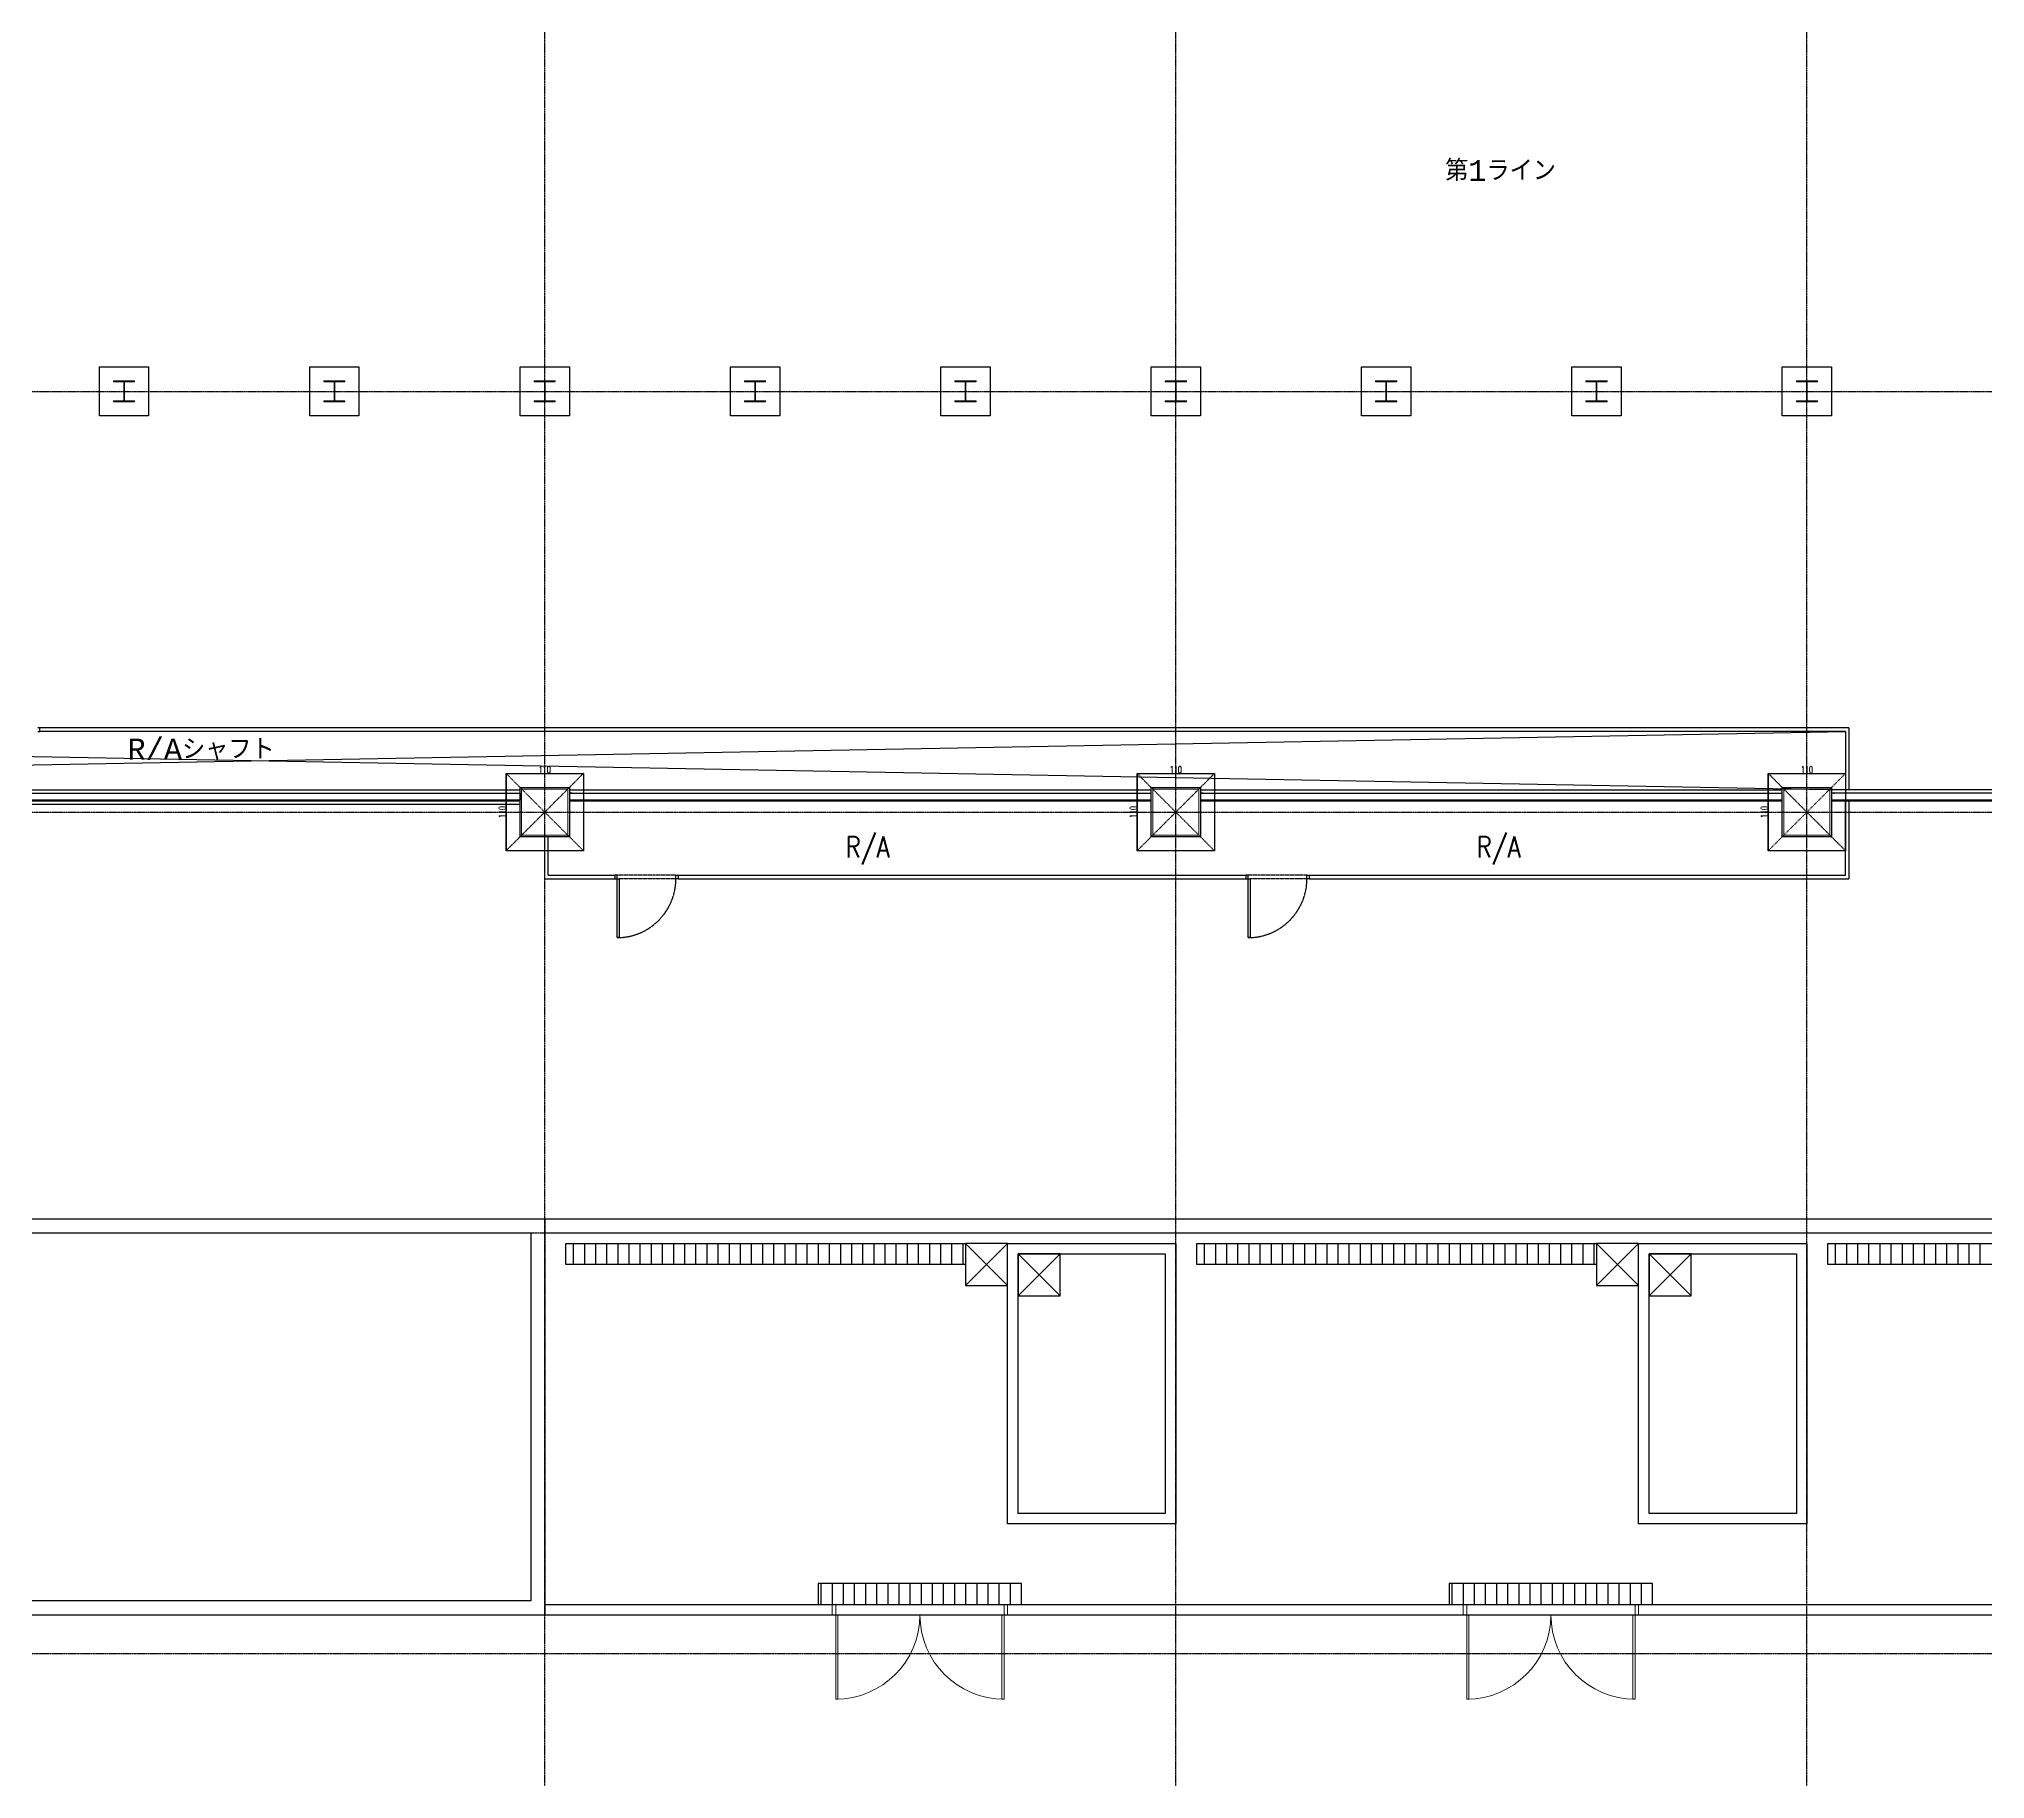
# Model space of a CAD drawing. Header units: millimetres. Extents: x -21841 to 195597, y -1659 to 112111.
# Drawn here: x 8338 to 11114, y 13771 to 16253 of the extents above; entities that cross this region are included whole.
import ezdxf
from ezdxf.enums import TextEntityAlignment as Align

# ---------------------------------------------------------------- set-up
doc = ezdxf.new("R2010")
doc.units = ezdxf.units.MM
doc.linetypes.add('X-N-FAB-L10$0$COL-CEN-LIN', pattern=[3.25, 2.5, -0.25, 0.25, -0.25])
doc.linetypes.add('X-N-FAB-L10$0$HIDDEN', pattern=[0.375, 0.25, -0.125])
for name, color, linetype in [('0-FMCS', 6, 'Continuous'), ('0-XREF', 7, 'Continuous'), ('X-N-FAB-L10$0$0-NC', 8, 'Continuous'), ('X-N-FAB-L10$0$0-ND', 8, 'Continuous'), ('X-N-FAB-L10$0$08', 8, 'Continuous'), ('X-N-FAB-L10$0$A-WALL-IN', 8, 'Continuous'), ('X-N-FAB-L10$0$CCL', 8, 'X-N-FAB-L10$0$COL-CEN-LIN'), ('X-N-FAB-L10$0$COL', 8, 'Continuous'), ('X-N-FAB-L10$0$COL-S', 8, 'Continuous'), ('X-N-FAB-L10$0$DOOR', 8, 'Continuous'), ('X-N-FAB-L10$0$WALL-P', 8, 'Continuous')]:
    doc.layers.add(name, color=color, linetype=linetype)
doc.layers.add('X-N-FAB-L10$0$ARC', color=8, linetype='Continuous', lineweight=0)
doc.layers.add('X-N-FAB-L10$0$STEEL1', color=8, linetype='Continuous', lineweight=0)
doc.styles.add('X-N-FAB-L10$0$ATS', font='monotxt.shx', dxfattribs={"bigfont": 'BIGFONT.shx'})
doc.styles.add('X-N-FAB-L10$0$CHINA', font='simplex.shx', dxfattribs={"width": 0.75, "bigfont": 'chineset.shx'})
doc.styles.add('X-N-FAB-L10$0$COL-NUM', font='romanc')
doc.styles.add('X-N-FAB-L10$0$DIM', font='simplex.shx', dxfattribs={"width": 0.67, "bigfont": 'chineset.shx'})
doc.styles.add('X-N-FAB-L10$0$ROMS', font='ROMANS', dxfattribs={"bigfont": 'EXTFONT'})
doc.dimstyles.new('X-N-FAB-L10$0$JJP_005_defpoint', dxfattribs={"dimtxt": 20, "dimasz": 0.5, "dimexe": 0.5, "dimexo": 0.5, "dimgap": 0.5, "dimtad": 1, "dimdsep": 46, "dimtxsty": 'X-N-FAB-L10$0$DIM', "dimblk": 'X-N-FAB-L10$0$_None', "dimcen": 10, "dimclrd": 256, "dimclre": 256, "dimclrt": 256, "dimadec": 0, "dimazin": 0, "dimtfac": 1, "dimtix": 1, "dimtmove": 2, "dimatfit": 3, "dimldrblk": 'X-N-FAB-L10$0$_None', "dimfxl": 0.5, "dimtolj": 1, "dimtzin": 0, "dimarcsym": 0})

# ---------------------------------------------------------------- blocks, each defined once
blk = doc.blocks.new('*D1221')
at = {"layer": 'DEFPOINTS', "lineweight": -2, "transparency": 16777216}
blk.add_line((9005, 15205), (9115, 15205), dxfattribs=at)
at = {"layer": 'DEFPOINTS', "color": 0, "transparency": 16777216}
for p in [(9005, 15205), (9115, 15205), (9115, 15205)]:
    blk.add_point(p, dxfattribs=at)
at = {"layer": 'DEFPOINTS', "transparency": 16777216, "insert": (9060, 15210.5), "char_height": 10, "attachment_point": 5, "style": 'X-N-FAB-L10$0$DIM'}
blk.add_mtext('\\A1;110', dxfattribs=at)
blk = doc.blocks.new('X-N-FAB-L10$0$_None')
blk = doc.blocks.new('*D1222')
at = {"layer": 'DEFPOINTS', "lineweight": -2, "transparency": 16777216}
blk.add_line((9005, 15205), (9005, 15095), dxfattribs=at)
at = {"layer": 'DEFPOINTS', "color": 0, "transparency": 16777216}
for p in [(9005, 15205), (9005, 15095), (9005, 15095)]:
    blk.add_point(p, dxfattribs=at)
at = {"layer": 'DEFPOINTS', "transparency": 16777216, "insert": (8999.5, 15150), "char_height": 10, "attachment_point": 5, "rotation": 90, "style": 'X-N-FAB-L10$0$DIM'}
blk.add_mtext('\\A1;110', dxfattribs=at)
blk = doc.blocks.new('*D1223')
at = {"layer": 'DEFPOINTS', "lineweight": -2, "transparency": 16777216}
blk.add_line((9905, 15205), (10015, 15205), dxfattribs=at)
at = {"layer": 'DEFPOINTS', "color": 0, "transparency": 16777216}
for p in [(9905, 15205), (10015, 15205), (10015, 15205)]:
    blk.add_point(p, dxfattribs=at)
at = {"layer": 'DEFPOINTS', "transparency": 16777216, "insert": (9960, 15210.5), "char_height": 10, "attachment_point": 5, "style": 'X-N-FAB-L10$0$DIM'}
blk.add_mtext('\\A1;110', dxfattribs=at)
blk = doc.blocks.new('*D1224')
at = {"layer": 'DEFPOINTS', "lineweight": -2, "transparency": 16777216}
blk.add_line((9905, 15205), (9905, 15095), dxfattribs=at)
at = {"layer": 'DEFPOINTS', "color": 0, "transparency": 16777216}
for p in [(9905, 15205), (9905, 15095), (9905, 15095)]:
    blk.add_point(p, dxfattribs=at)
at = {"layer": 'DEFPOINTS', "transparency": 16777216, "insert": (9899.5, 15150), "char_height": 10, "attachment_point": 5, "rotation": 90, "style": 'X-N-FAB-L10$0$DIM'}
blk.add_mtext('\\A1;110', dxfattribs=at)
blk = doc.blocks.new('*D1225')
at = {"layer": 'DEFPOINTS', "lineweight": -2, "transparency": 16777216}
blk.add_line((10805, 15205), (10915, 15205), dxfattribs=at)
at = {"layer": 'DEFPOINTS', "color": 0, "transparency": 16777216}
for p in [(10805, 15205), (10915, 15205), (10915, 15205)]:
    blk.add_point(p, dxfattribs=at)
at = {"layer": 'DEFPOINTS', "transparency": 16777216, "insert": (10860, 15210.5), "char_height": 10, "attachment_point": 5, "style": 'X-N-FAB-L10$0$DIM'}
blk.add_mtext('\\A1;110', dxfattribs=at)
blk = doc.blocks.new('*D1226')
at = {"layer": 'DEFPOINTS', "lineweight": -2, "transparency": 16777216}
blk.add_line((10805, 15205), (10805, 15095), dxfattribs=at)
at = {"layer": 'DEFPOINTS', "color": 0, "transparency": 16777216}
for p in [(10805, 15205), (10805, 15095), (10805, 15095)]:
    blk.add_point(p, dxfattribs=at)
at = {"layer": 'DEFPOINTS', "transparency": 16777216, "insert": (10799.5, 15150), "char_height": 10, "attachment_point": 5, "rotation": 90, "style": 'X-N-FAB-L10$0$DIM'}
blk.add_mtext('\\A1;110', dxfattribs=at)
blk = doc.blocks.new('X-N-FAB-L10')
at = {"layer": 'DEFPOINTS', "color": 8, "linetype": 'X-N-FAB-L10$0$HIDDEN', "ltscale": 0.1}
for p, q in [((9115, 15205), (9005, 15095)), ((9005, 15205), (9115, 15095)), ((10015, 15205), (9905, 15095)), ((9905, 15205), (10015, 15095)), ((10915, 15205), (10805, 15095)), ((10805, 15205), (10915, 15095)), ((10915, 15205), (10805, 15095)), ((10805, 15205), (10915, 15095))]:
    blk.add_line(p, q, dxfattribs=at)
at = {"layer": 'DEFPOINTS', "color": 8}
for q in [(10915, 15205), (10805, 15095)]:
    blk.add_line((10805, 15205), q, dxfattribs=at)
at = {"layer": 'X-N-FAB-L10$0$08', "color": 8}
for p, q in [((8340, 15270), (8337, 15270)), ((10920, 15270), (8340, 15270)), ((8340, 15265), (8340, 15270)), ((6405, 15265), (10915, 15182)), ((6415, 15182), (10915, 15265)), ((8337, 15265), (8340, 15265)), ((10915, 15265), (8340, 15265)), ((9090, 14505), (9090, 14535)), ((9090, 14535), (9660, 14535)), ((9660, 14535), (9720, 14475)), ((9660, 14475), (9720, 14535)), ((9660, 14535), (9660, 14505)), ((9720, 14535), (9660, 14535)), ((9660, 14535), (9660, 14475)), ((9720, 14135), (9720, 14535)), ((9720, 14535), (9960, 14535)), ((9720, 14475), (9720, 14535)), ((9735, 14150), (9735, 14520)), ((9735, 14520), (9945, 14520)), ((9735, 14520), (9795, 14460)), ((9735, 14460), (9795, 14520)), ((9795, 14520), (9735, 14520)), ((9735, 14520), (9735, 14460)), ((9795, 14460), (9795, 14520)), ((9945, 14520), (9945, 14150)), ((9960, 14535), (9960, 14135)), ((9990, 14505), (9990, 14535)), ((9990, 14535), (10560, 14535)), ((10560, 14535), (10620, 14475)), ((10560, 14475), (10620, 14535)), ((10560, 14535), (10560, 14505)), ((10620, 14535), (10560, 14535)), ((10560, 14535), (10560, 14475)), ((10620, 14135), (10620, 14535)), ((10620, 14535), (10860, 14535)), ((10620, 14475), (10620, 14535)), ((10635, 14150), (10635, 14520)), ((10635, 14520), (10845, 14520)), ((10635, 14520), (10695, 14460)), ((10635, 14460), (10695, 14520)), ((10695, 14520), (10635, 14520)), ((10635, 14520), (10635, 14460)), ((10695, 14460), (10695, 14520)), ((10845, 14520), (10845, 14150)), ((10860, 14535), (10860, 14135)), ((10890, 14505), (10890, 14535)), ((10890, 14535), (11460, 14535)), ((9660, 14505), (9090, 14505)), ((10560, 14505), (9990, 14505)), ((11460, 14505), (10890, 14505)), ((9660, 14475), (9720, 14475)), ((10560, 14475), (10620, 14475)), ((9735, 14460), (9795, 14460)), ((10635, 14460), (10695, 14460)), ((9960, 14135), (9720, 14135)), ((9945, 14150), (9735, 14150)), ((10860, 14135), (10620, 14135)), ((10845, 14150), (10635, 14150)), ((9740, 14050), (9450, 14050)), ((9450, 14050), (9450, 14020)), ((9740, 14020), (9740, 14050)), ((10640, 14050), (10350, 14050)), ((10350, 14050), (10350, 14020)), ((10640, 14020), (10640, 14050)), ((9450, 14020), (9740, 14020)), ((10350, 14020), (10640, 14020))]:
    blk.add_line(p, q, dxfattribs=at)
at = {"layer": 'X-N-FAB-L10$0$08', "color": 8, "linetype": 'Continuous'}
for p, q in [((9101, 14505), (9101, 14535)), ((9116.875, 14505), (9116.875, 14535)), ((9132.75, 14505), (9132.75, 14535)), ((9148.625, 14505), (9148.625, 14535)), ((9164.5, 14505), (9164.5, 14535)), ((9180.375, 14505), (9180.375, 14535)), ((9196.25, 14505), (9196.25, 14535)), ((9212.125, 14505), (9212.125, 14535)), ((9228, 14505), (9228, 14535)), ((9243.875, 14505), (9243.875, 14535)), ((9259.75, 14505), (9259.75, 14535)), ((9275.625, 14505), (9275.625, 14535)), ((9291.5, 14505), (9291.5, 14535)), ((9307.375, 14505), (9307.375, 14535)), ((9323.25, 14505), (9323.25, 14535)), ((9339.125, 14505), (9339.125, 14535)), ((9355, 14505), (9355, 14535)), ((9370.875, 14505), (9370.875, 14535)), ((9386.75, 14505), (9386.75, 14535)), ((9402.625, 14505), (9402.625, 14535)), ((9418.5, 14505), (9418.5, 14535)), ((9434.375, 14505), (9434.375, 14535)), ((9450.25, 14505), (9450.25, 14535)), ((9466.125, 14505), (9466.125, 14535)), ((9482, 14505), (9482, 14535)), ((9497.875, 14505), (9497.875, 14535)), ((9513.75, 14505), (9513.75, 14535)), ((9529.625, 14505), (9529.625, 14535)), ((9545.5, 14505), (9545.5, 14535)), ((9561.375, 14505), (9561.375, 14535)), ((9577.25, 14505), (9577.25, 14535)), ((9593.125, 14505), (9593.125, 14535)), ((9609, 14505), (9609, 14535)), ((9624.875, 14505), (9624.875, 14535)), ((9640.75, 14505), (9640.75, 14535)), ((9656.625, 14505), (9656.625, 14535)), ((10001, 14505), (10001, 14535)), ((10016.875, 14505), (10016.875, 14535)), ((10032.75, 14505), (10032.75, 14535)), ((10048.625, 14505), (10048.625, 14535)), ((10064.5, 14505), (10064.5, 14535)), ((10080.375, 14505), (10080.375, 14535)), ((10096.25, 14505), (10096.25, 14535)), ((10112.125, 14505), (10112.125, 14535)), ((10128, 14505), (10128, 14535)), ((10143.875, 14505), (10143.875, 14535)), ((10159.75, 14505), (10159.75, 14535)), ((10175.625, 14505), (10175.625, 14535)), ((10191.5, 14505), (10191.5, 14535)), ((10207.375, 14505), (10207.375, 14535)), ((10223.25, 14505), (10223.25, 14535)), ((10239.125, 14505), (10239.125, 14535)), ((10255, 14505), (10255, 14535)), ((10270.875, 14505), (10270.875, 14535)), ((10286.75, 14505), (10286.75, 14535)), ((10302.625, 14505), (10302.625, 14535)), ((10318.5, 14505), (10318.5, 14535)), ((10334.375, 14505), (10334.375, 14535)), ((10350.25, 14505), (10350.25, 14535)), ((10366.125, 14505), (10366.125, 14535)), ((10382, 14505), (10382, 14535)), ((10397.875, 14505), (10397.875, 14535)), ((10413.75, 14505), (10413.75, 14535)), ((10429.625, 14505), (10429.625, 14535)), ((10445.5, 14505), (10445.5, 14535)), ((10461.375, 14505), (10461.375, 14535)), ((10477.25, 14505), (10477.25, 14535)), ((10493.125, 14505), (10493.125, 14535)), ((10509, 14505), (10509, 14535)), ((10524.875, 14505), (10524.875, 14535)), ((10540.75, 14505), (10540.75, 14535)), ((10556.625, 14505), (10556.625, 14535)), ((10901, 14505), (10901, 14535)), ((10916.875, 14505), (10916.875, 14535)), ((10932.75, 14505), (10932.75, 14535)), ((10948.625, 14505), (10948.625, 14535)), ((10964.5, 14505), (10964.5, 14535)), ((10980.375, 14505), (10980.375, 14535)), ((10996.25, 14505), (10996.25, 14535)), ((11012.125, 14505), (11012.125, 14535)), ((11028, 14505), (11028, 14535)), ((11043.875, 14505), (11043.875, 14535)), ((11059.75, 14505), (11059.75, 14535)), ((11075.625, 14505), (11075.625, 14535)), ((11091.5, 14505), (11091.5, 14535)), ((11107.375, 14505), (11107.375, 14535)), ((9454.25, 14020), (9454.25, 14050)), ((9470.125, 14020), (9470.125, 14050)), ((9486, 14020), (9486, 14050)), ((9501.875, 14020), (9501.875, 14050)), ((9517.75, 14020), (9517.75, 14050)), ((9533.625, 14020), (9533.625, 14050)), ((9549.5, 14020), (9549.5, 14050)), ((9565.375, 14020), (9565.375, 14050)), ((9581.25, 14020), (9581.25, 14050)), ((9597.125, 14020), (9597.125, 14050)), ((9613, 14020), (9613, 14050)), ((9628.875, 14020), (9628.875, 14050)), ((9644.75, 14020), (9644.75, 14050)), ((9660.625, 14020), (9660.625, 14050)), ((9676.5, 14020), (9676.5, 14050)), ((9692.375, 14020), (9692.375, 14050)), ((9708.25, 14020), (9708.25, 14050)), ((9724.125, 14020), (9724.125, 14050)), ((10354.25, 14020), (10354.25, 14050)), ((10370.125, 14020), (10370.125, 14050)), ((10386, 14020), (10386, 14050)), ((10401.875, 14020), (10401.875, 14050)), ((10417.75, 14020), (10417.75, 14050)), ((10433.625, 14020), (10433.625, 14050)), ((10449.5, 14020), (10449.5, 14050)), ((10465.375, 14020), (10465.375, 14050)), ((10481.25, 14020), (10481.25, 14050)), ((10497.125, 14020), (10497.125, 14050)), ((10513, 14020), (10513, 14050)), ((10528.875, 14020), (10528.875, 14050)), ((10544.75, 14020), (10544.75, 14050)), ((10560.625, 14020), (10560.625, 14050)), ((10576.5, 14020), (10576.5, 14050)), ((10592.375, 14020), (10592.375, 14050)), ((10608.25, 14020), (10608.25, 14050)), ((10624.125, 14020), (10624.125, 14050))]:
    blk.add_line(p, q, dxfattribs=at)
at = {"layer": 'X-N-FAB-L10$0$A-WALL-IN', "color": 8}
for p, q in [((7240, 14570), (9060, 14570)), ((7260, 14550), (9040, 14550)), ((9040, 14550), (9040, 14025)), ((9060, 14570), (9060, 14005)), ((9060, 14570), (15360, 14570)), ((9060, 14550), (15345, 14550)), ((9040, 14025), (7260, 14025)), ((9060, 14020), (17475, 14020)), ((9060, 14005), (7240, 14005)), ((17490, 14005), (9060, 14005))]:
    blk.add_line(p, q, dxfattribs=at)
at = {"layer": 'X-N-FAB-L10$0$ARC', "color": 8}
for p, q in [((9115, 15205), (9005, 15205)), ((9005, 15205), (9005, 15095)), ((9025, 15115), (9025, 15185)), ((9025, 15185), (9095, 15185)), ((9095, 15185), (9095, 15115)), ((9115, 15095), (9115, 15205)), ((10015, 15205), (9905, 15205)), ((9905, 15205), (9905, 15095)), ((9925, 15115), (9925, 15185)), ((9925, 15185), (9995, 15185)), ((9995, 15185), (9995, 15115)), ((10015, 15095), (10015, 15205)), ((10915, 15205), (10805, 15205)), ((10805, 15205), (10805, 15095)), ((10825, 15115), (10825, 15185)), ((10825, 15185), (10895, 15185)), ((10895, 15185), (10895, 15115)), ((10915, 15095), (10915, 15205)), ((9027, 15117), (9027, 15183)), ((9027, 15183), (9093, 15183)), ((9093, 15183), (9093, 15117)), ((9921, 15176), (9921, 15177)), ((9921, 15177), (9925, 15177)), ((9921, 15167), (9921, 15168)), ((9925, 15167), (9921, 15167)), ((9925, 15177), (9925, 15167)), ((9927, 15117), (9927, 15183)), ((9927, 15183), (9993, 15183)), ((9993, 15183), (9993, 15117)), ((10821, 15176), (10821, 15177)), ((10821, 15177), (10825, 15177)), ((10821, 15167), (10821, 15168)), ((10825, 15167), (10821, 15167)), ((10825, 15177), (10825, 15167)), ((10827, 15117), (10827, 15183)), ((10827, 15183), (10893, 15183)), ((10893, 15183), (10893, 15117)), ((9095, 15115), (9025, 15115)), ((9093, 15117), (9027, 15117)), ((9995, 15115), (9925, 15115)), ((9993, 15117), (9927, 15117)), ((10895, 15115), (10825, 15115)), ((10893, 15117), (10827, 15117)), ((9005, 15095), (9115, 15095)), ((9905, 15095), (10015, 15095)), ((10805, 15095), (10915, 15095))]:
    blk.add_line(p, q, dxfattribs=at)
at = {"layer": 'X-N-FAB-L10$0$CCL', "color": 8}
for p, q in [((9060, 10600), (9060, 19760)), ((9960, 10600), (9960, 19760)), ((9960, 10600), (9960, 19760)), ((10860, 10600), (10860, 19760)), ((-720, 15750), (27370, 15750)), ((-720, 15150), (27370, 15150)), ((-720, 14550), (27370, 14550)), ((-720, 13950), (27370, 13950))]:
    blk.add_line(p, q, dxfattribs=at)
at = {"layer": 'X-N-FAB-L10$0$COL', "color": 8}
for p, q in [((8425, 15785), (8495, 15785)), ((8425, 15715), (8425, 15785)), ((8495, 15785), (8495, 15715)), ((8725, 15785), (8795, 15785)), ((8725, 15715), (8725, 15785)), ((8795, 15785), (8795, 15715)), ((9025, 15785), (9095, 15785)), ((9025, 15715), (9025, 15785)), ((9095, 15785), (9095, 15715)), ((9325, 15785), (9395, 15785)), ((9325, 15715), (9325, 15785)), ((9395, 15785), (9395, 15715)), ((9625, 15785), (9695, 15785)), ((9625, 15715), (9625, 15785)), ((9695, 15785), (9695, 15715)), ((9925, 15785), (9995, 15785)), ((9925, 15715), (9925, 15785)), ((9995, 15785), (9995, 15715)), ((10225, 15785), (10295, 15785)), ((10225, 15715), (10225, 15785)), ((10295, 15785), (10295, 15715)), ((10525, 15785), (10595, 15785)), ((10525, 15715), (10525, 15785)), ((10595, 15785), (10595, 15715)), ((10825, 15785), (10895, 15785)), ((10825, 15715), (10825, 15785)), ((10895, 15785), (10895, 15715)), ((8495, 15715), (8425, 15715)), ((8795, 15715), (8725, 15715)), ((9095, 15715), (9025, 15715)), ((9395, 15715), (9325, 15715)), ((9695, 15715), (9625, 15715)), ((9995, 15715), (9925, 15715)), ((10295, 15715), (10225, 15715)), ((10595, 15715), (10525, 15715)), ((10895, 15715), (10825, 15715))]:
    blk.add_line(p, q, dxfattribs=at)
at = {"layer": 'X-N-FAB-L10$0$COL', "color": 8, "ltscale": 0.1}
for p, q in [((10805, 15205), (10915, 15205)), ((10805, 15095), (10805, 15205)), ((10915, 15205), (10915, 15095)), ((10915, 15095), (10805, 15095))]:
    blk.add_line(p, q, dxfattribs=at)
at = {"layer": 'X-N-FAB-L10$0$COL', "color": 8}
for points in [[(8425, 15785), (8495, 15785), (8495, 15715), (8425, 15715)], [(8725, 15785), (8795, 15785), (8795, 15715), (8725, 15715)], [(9025, 15785), (9095, 15785), (9095, 15715), (9025, 15715)], [(9325, 15785), (9395, 15785), (9395, 15715), (9325, 15715)], [(9625, 15785), (9695, 15785), (9695, 15715), (9625, 15715)], [(9925, 15785), (9995, 15785), (9995, 15715), (9925, 15715)], [(10225, 15785), (10295, 15785), (10295, 15715), (10225, 15715)], [(10525, 15785), (10595, 15785), (10595, 15715), (10525, 15715)], [(10825, 15785), (10895, 15785), (10895, 15715), (10825, 15715)]]:
    blk.add_lwpolyline(points, close=True, dxfattribs=at)
at = {"layer": 'X-N-FAB-L10$0$COL', "color": 8, "ltscale": 0.1}
for points in [[(9005, 15205), (9115, 15205), (9115, 15095), (9005, 15095)], [(9905, 15205), (10015, 15205), (10015, 15095), (9905, 15095)], [(10805, 15205), (10915, 15205), (10915, 15095), (10805, 15095)]]:
    blk.add_lwpolyline(points, close=True, dxfattribs=at)
at = {"layer": 'X-N-FAB-L10$0$COL-S', "color": 8}
for p, q in [((9025, 15185), (9095, 15185)), ((9025, 15115), (9025, 15185)), ((9095, 15185), (9095, 15115)), ((9925, 15185), (9995, 15185)), ((9925, 15115), (9925, 15185)), ((9995, 15185), (9995, 15115)), ((10825, 15185), (10895, 15185)), ((10825, 15115), (10825, 15185)), ((10825, 15185), (10895, 15185)), ((10825, 15115), (10825, 15185)), ((10895, 15185), (10895, 15115)), ((10895, 15185), (10895, 15115)), ((9095, 15115), (9025, 15115)), ((9995, 15115), (9925, 15115)), ((10895, 15115), (10825, 15115)), ((10895, 15115), (10825, 15115))]:
    blk.add_line(p, q, dxfattribs=at)
at = {"layer": 'X-N-FAB-L10$0$DOOR', "color": 8, "lineweight": 0}
for p, q in [((9470, 14005), (9470, 14020)), ((9470, 14020), (9475, 14020)), ((9475, 14020), (9475, 14005)), ((9720, 14020), (9715, 14020)), ((9715, 14020), (9715, 14005)), ((9720, 14005), (9720, 14020)), ((10370, 14005), (10370, 14020)), ((10370, 14020), (10375, 14020)), ((10375, 14020), (10375, 14005)), ((10620, 14020), (10615, 14020)), ((10615, 14020), (10615, 14005)), ((10620, 14005), (10620, 14020)), ((9475, 14005), (9470, 14005)), ((9475, 13885), (9475, 14005)), ((9475, 14005), (9478, 14005)), ((9478, 14005), (9478, 13885)), ((9712, 14005), (9712, 13885)), ((9715, 14005), (9712, 14005)), ((9715, 13885), (9715, 14005)), ((9715, 14005), (9720, 14005)), ((10375, 14005), (10370, 14005)), ((10375, 13885), (10375, 14005)), ((10375, 14005), (10378, 14005)), ((10378, 14005), (10378, 13885)), ((10612, 14005), (10612, 13885)), ((10615, 14005), (10612, 14005)), ((10615, 13885), (10615, 14005)), ((10615, 14005), (10620, 14005)), ((9478, 13885), (9475, 13885)), ((9712, 13885), (9715, 13885)), ((10378, 13885), (10375, 13885)), ((10612, 13885), (10615, 13885))]:
    blk.add_line(p, q, dxfattribs=at)
at = {"layer": 'X-N-FAB-L10$0$DOOR', "color": 8, "linetype": 'Continuous'}
for points in [[(9163, 15060), (9160, 15060), (9160, 15055), (9163, 15055)], [(9163, 15055), (9166, 15055), (9166, 14971.054), (9163, 14971.054)], [(9250, 15055), (9247, 15055), (9247, 15060), (9250, 15060)], [(10063, 15060), (10060, 15060), (10060, 15055), (10063, 15055)], [(10063, 15055), (10066, 15055), (10066, 14971.054), (10063, 14971.054)], [(10150, 15055), (10147, 15055), (10147, 15060), (10150, 15060)]]:
    blk.add_lwpolyline(points, close=True, dxfattribs=at)
at = {"layer": 'X-N-FAB-L10$0$DOOR', "color": 8, "linetype": 'X-N-FAB-L10$0$HIDDEN'}
for points in [[(9247, 15060), (9163, 15060)], [(9247, 15055), (9166, 15055)], [(10147, 15060), (10063, 15060)], [(10147, 15055), (10066, 15055)]]:
    blk.add_lwpolyline(points, dxfattribs=at)
for centre in [(9163, 15055), (10063, 15055)]:
    blk.add_arc(centre, 84, 270, 0, dxfattribs=at)
at = {"layer": 'X-N-FAB-L10$0$DOOR', "color": 8, "lineweight": 0}
for centre, start, end in [((9475, 14005), 270, 0), ((9715, 14005), 180, 270), ((10375, 14005), 270, 0), ((10615, 14005), 180, 270)]:
    blk.add_arc(centre, 120, start, end, dxfattribs=at)
at = {"layer": 'X-N-FAB-L10$0$STEEL1', "color": 8}
for p, q in [((8445, 15765), (8475, 15765)), ((8445, 15763.5), (8445, 15765)), ((8459.5, 15763.5), (8445, 15763.5)), ((8459.5, 15736.5), (8459.5, 15763.5)), ((8475, 15763.5), (8460.5, 15763.5)), ((8460.5, 15763.5), (8460.5, 15736.5)), ((8475, 15765), (8475, 15763.5)), ((8745, 15765), (8775, 15765)), ((8745, 15763.5), (8745, 15765)), ((8759.5, 15763.5), (8745, 15763.5)), ((8759.5, 15736.5), (8759.5, 15763.5)), ((8775, 15763.5), (8760.5, 15763.5)), ((8760.5, 15763.5), (8760.5, 15736.5)), ((8775, 15765), (8775, 15763.5)), ((9045, 15765), (9075, 15765)), ((9045, 15763.5), (9045, 15765)), ((9059.5, 15763.5), (9045, 15763.5)), ((9059.5, 15736.5), (9059.5, 15763.5)), ((9075, 15763.5), (9060.5, 15763.5)), ((9060.5, 15763.5), (9060.5, 15736.5)), ((9075, 15765), (9075, 15763.5)), ((9345, 15765), (9375, 15765)), ((9345, 15763.5), (9345, 15765)), ((9359.5, 15763.5), (9345, 15763.5)), ((9359.5, 15736.5), (9359.5, 15763.5)), ((9375, 15763.5), (9360.5, 15763.5)), ((9360.5, 15763.5), (9360.5, 15736.5)), ((9375, 15765), (9375, 15763.5)), ((9645, 15765), (9675, 15765)), ((9645, 15763.5), (9645, 15765)), ((9659.5, 15763.5), (9645, 15763.5)), ((9659.5, 15736.5), (9659.5, 15763.5)), ((9675, 15763.5), (9660.5, 15763.5)), ((9660.5, 15763.5), (9660.5, 15736.5)), ((9675, 15765), (9675, 15763.5)), ((9945, 15765), (9975, 15765)), ((9945, 15763.5), (9945, 15765)), ((9959.5, 15763.5), (9945, 15763.5)), ((9959.5, 15736.5), (9959.5, 15763.5)), ((9975, 15763.5), (9960.5, 15763.5)), ((9960.5, 15763.5), (9960.5, 15736.5)), ((9975, 15765), (9975, 15763.5)), ((10245, 15765), (10275, 15765)), ((10245, 15763.5), (10245, 15765)), ((10259.5, 15763.5), (10245, 15763.5)), ((10259.5, 15736.5), (10259.5, 15763.5)), ((10275, 15763.5), (10260.5, 15763.5)), ((10260.5, 15763.5), (10260.5, 15736.5)), ((10275, 15765), (10275, 15763.5)), ((10545, 15765), (10575, 15765)), ((10545, 15763.5), (10545, 15765)), ((10559.5, 15763.5), (10545, 15763.5)), ((10559.5, 15736.5), (10559.5, 15763.5)), ((10575, 15763.5), (10560.5, 15763.5)), ((10560.5, 15763.5), (10560.5, 15736.5)), ((10575, 15765), (10575, 15763.5)), ((10845, 15765), (10875, 15765)), ((10845, 15763.5), (10845, 15765)), ((10859.5, 15763.5), (10845, 15763.5)), ((10859.5, 15736.5), (10859.5, 15763.5)), ((10875, 15763.5), (10860.5, 15763.5)), ((10860.5, 15763.5), (10860.5, 15736.5)), ((10875, 15765), (10875, 15763.5)), ((8445, 15735), (8445, 15736.5)), ((8445, 15736.5), (8459.5, 15736.5)), ((8475, 15735), (8445, 15735)), ((8460.5, 15736.5), (8475, 15736.5)), ((8475, 15736.5), (8475, 15735)), ((8745, 15735), (8745, 15736.5)), ((8745, 15736.5), (8759.5, 15736.5)), ((8775, 15735), (8745, 15735)), ((8760.5, 15736.5), (8775, 15736.5)), ((8775, 15736.5), (8775, 15735)), ((9045, 15735), (9045, 15736.5)), ((9045, 15736.5), (9059.5, 15736.5)), ((9075, 15735), (9045, 15735)), ((9060.5, 15736.5), (9075, 15736.5)), ((9075, 15736.5), (9075, 15735)), ((9345, 15735), (9345, 15736.5)), ((9345, 15736.5), (9359.5, 15736.5)), ((9375, 15735), (9345, 15735)), ((9360.5, 15736.5), (9375, 15736.5)), ((9375, 15736.5), (9375, 15735)), ((9645, 15735), (9645, 15736.5)), ((9645, 15736.5), (9659.5, 15736.5)), ((9675, 15735), (9645, 15735)), ((9660.5, 15736.5), (9675, 15736.5)), ((9675, 15736.5), (9675, 15735)), ((9945, 15735), (9945, 15736.5)), ((9945, 15736.5), (9959.5, 15736.5)), ((9975, 15735), (9945, 15735)), ((9960.5, 15736.5), (9975, 15736.5)), ((9975, 15736.5), (9975, 15735)), ((10245, 15735), (10245, 15736.5)), ((10245, 15736.5), (10259.5, 15736.5)), ((10275, 15735), (10245, 15735)), ((10260.5, 15736.5), (10275, 15736.5)), ((10275, 15736.5), (10275, 15735)), ((10545, 15735), (10545, 15736.5)), ((10545, 15736.5), (10559.5, 15736.5)), ((10575, 15735), (10545, 15735)), ((10560.5, 15736.5), (10575, 15736.5)), ((10575, 15736.5), (10575, 15735)), ((10845, 15735), (10845, 15736.5)), ((10845, 15736.5), (10859.5, 15736.5)), ((10875, 15735), (10845, 15735)), ((10860.5, 15736.5), (10875, 15736.5)), ((10875, 15736.5), (10875, 15735))]:
    blk.add_line(p, q, dxfattribs=at)
for points in [[(8445, 15765), (8475, 15765), (8475, 15763.5), (8460.5, 15763.5), (8460.5, 15736.5), (8475, 15736.5), (8475, 15735), (8445, 15735), (8445, 15736.5), (8459.5, 15736.5), (8459.5, 15763.5), (8445, 15763.5)], [(8745, 15765), (8775, 15765), (8775, 15763.5), (8760.5, 15763.5), (8760.5, 15736.5), (8775, 15736.5), (8775, 15735), (8745, 15735), (8745, 15736.5), (8759.5, 15736.5), (8759.5, 15763.5), (8745, 15763.5)], [(9045, 15765), (9075, 15765), (9075, 15763.5), (9060.5, 15763.5), (9060.5, 15736.5), (9075, 15736.5), (9075, 15735), (9045, 15735), (9045, 15736.5), (9059.5, 15736.5), (9059.5, 15763.5), (9045, 15763.5)], [(9345, 15765), (9375, 15765), (9375, 15763.5), (9360.5, 15763.5), (9360.5, 15736.5), (9375, 15736.5), (9375, 15735), (9345, 15735), (9345, 15736.5), (9359.5, 15736.5), (9359.5, 15763.5), (9345, 15763.5)], [(9645, 15765), (9675, 15765), (9675, 15763.5), (9660.5, 15763.5), (9660.5, 15736.5), (9675, 15736.5), (9675, 15735), (9645, 15735), (9645, 15736.5), (9659.5, 15736.5), (9659.5, 15763.5), (9645, 15763.5)], [(9945, 15765), (9975, 15765), (9975, 15763.5), (9960.5, 15763.5), (9960.5, 15736.5), (9975, 15736.5), (9975, 15735), (9945, 15735), (9945, 15736.5), (9959.5, 15736.5), (9959.5, 15763.5), (9945, 15763.5)], [(10245, 15765), (10275, 15765), (10275, 15763.5), (10260.5, 15763.5), (10260.5, 15736.5), (10275, 15736.5), (10275, 15735), (10245, 15735), (10245, 15736.5), (10259.5, 15736.5), (10259.5, 15763.5), (10245, 15763.5)], [(10545, 15765), (10575, 15765), (10575, 15763.5), (10560.5, 15763.5), (10560.5, 15736.5), (10575, 15736.5), (10575, 15735), (10545, 15735), (10545, 15736.5), (10559.5, 15736.5), (10559.5, 15763.5), (10545, 15763.5)], [(10845, 15765), (10875, 15765), (10875, 15763.5), (10860.5, 15763.5), (10860.5, 15736.5), (10875, 15736.5), (10875, 15735), (10845, 15735), (10845, 15736.5), (10859.5, 15736.5), (10859.5, 15763.5), (10845, 15763.5)]]:
    blk.add_lwpolyline(points, close=True, dxfattribs=at)
at = {"layer": 'X-N-FAB-L10$0$WALL-P', "color": 8}
for p, q in [((10920, 15270), (10920, 15182)), ((10915, 15265), (10915, 15182)), ((8195, 15182), (9025, 15182)), ((8195, 15177), (9025, 15177)), ((9025, 15167), (8195, 15167)), ((9025, 15165.75), (8195, 15165.75)), ((9025, 15160.75), (8195, 15160.75)), ((9021, 15176), (9021, 15177)), ((9021, 15177), (9025, 15177)), ((9021, 15167), (9021, 15168)), ((9025, 15167), (9021, 15167)), ((9025, 15177), (9025, 15167)), ((9095, 15182), (9925, 15182)), ((9095, 15177), (9925, 15177)), ((9099, 15177), (9095, 15177)), ((9095, 15177), (9095, 15167)), ((9925, 15167), (9095, 15167)), ((9095, 15167), (9099, 15167)), ((9925, 15165.75), (9095, 15165.75)), ((9099, 15176), (9099, 15177)), ((9099, 15167), (9099, 15168)), ((9995, 15182), (10825, 15182)), ((9995, 15177), (10825, 15177)), ((9999, 15177), (9995, 15177)), ((9995, 15177), (9995, 15167)), ((10825, 15167), (9995, 15167)), ((9995, 15167), (9999, 15167)), ((10825, 15165.75), (9995, 15165.75)), ((9999, 15176), (9999, 15177)), ((9999, 15167), (9999, 15168)), ((11125, 15182), (10895, 15182)), ((11125, 15177), (10895, 15177)), ((10899, 15177), (10895, 15177)), ((10895, 15177), (10895, 15167)), ((11125, 15167), (10895, 15167)), ((10895, 15167), (10899, 15167)), ((11125, 15165.75), (10895, 15165.75)), ((10899, 15176), (10899, 15177)), ((10899, 15167), (10899, 15168)), ((10915, 15060), (10915, 15165.75)), ((10920, 15165.75), (10920, 15055)), ((9060, 15055), (9060, 15115)), ((9065, 15060), (9065, 15115)), ((9060, 15055), (9160, 15055)), ((9065, 15060), (9160, 15060)), ((9250, 15060), (10060, 15060)), ((9250, 15055), (10060, 15055)), ((10150, 15060), (10915, 15060)), ((10150, 15055), (10920, 15055))]:
    blk.add_line(p, q, dxfattribs=at)
at = {"layer": 'DEFPOINTS', "color": 8, "insert": (10860, 15210.5), "char_height": 10, "attachment_point": 5, "style": 'X-N-FAB-L10$0$DIM'}
blk.add_mtext('\\A1;110', dxfattribs=at)
at = {"layer": 'DEFPOINTS', "color": 8, "insert": (10799.5, 15150), "char_height": 10, "attachment_point": 5, "rotation": 90, "style": 'X-N-FAB-L10$0$DIM'}
blk.add_mtext('\\A1;110', dxfattribs=at)
at = {"layer": 'X-N-FAB-L10$0$0-NC', "color": 8, "style": 'X-N-FAB-L10$0$COL-NUM'}
for p in [(1860, 19880), (2760, 19880), (3660, 19880), (4560, 19880), (5460, 19880), (6360, 19880), (7260, 19880), (8160, 19880), (9060, 19880), (9960, 19880), (10860, 19880), (11760, 19880), (12660, 19880), (13560, 19880), (14460, 19880), (15360, 19880), (16260, 19880), (17160, 19880), (18060, 19880), (18960, 19880), (19860, 19880), (20760, 19880), (21660, 19880), (22560, 19880), (-840, 13950), (-840, 13350), (-840, 12750), (-840, 12150), (-840, 11550), (-840, 10750)]:
    blk.add_attdef('GRID-Y', text='', height=120, dxfattribs=at).set_placement(p, align=Align.MIDDLE_CENTER)
at = {"layer": 'X-N-FAB-L10$0$0-ND', "color": 8, "style": 'X-N-FAB-L10$0$CHINA'}
blk.add_attdef('NO', text='', height=33.333, dxfattribs=at).set_placement((23327.5, 11380), align=Align.MIDDLE)
at = {"layer": 'X-N-FAB-L10$0$ARC', "color": 8, "style": 'X-N-FAB-L10$0$ATS'}
for s, p in [('第1ライン', (10423.124, 16065.149)), ('R/Aシャフト', (8569.706, 15239.887))]:
    blk.add_text(s, height=30, dxfattribs=at).set_placement(p, align=Align.MIDDLE_CENTER)
at = {"layer": 'X-N-FAB-L10$0$ARC', "color": 8, "style": 'X-N-FAB-L10$0$ROMS', "width": 0.8}
for p in [(9520.285, 15100.246), (10420.285, 15100.246)]:
    blk.add_text('R/A', height=30, dxfattribs=at).set_placement(p, align=Align.MIDDLE_CENTER)
at = {"layer": 'DEFPOINTS', "color": 8}
for base, p1, p2, picture, middle in [((9115, 15205), (9005, 15205), (9115, 15205), '*D1221', (9060, 15210.5)), ((10015, 15205), (9905, 15205), (10015, 15205), '*D1223', (9960, 15210.5)), ((10915, 15205), (10805, 15205), (10915, 15205), '*D1225', (10860, 15210.5))]:
    dim = blk.add_linear_dim(base=base, p1=p1, p2=p2, dimstyle='X-N-FAB-L10$0$JJP_005_defpoint', override={"dimtxt": 10}, dxfattribs=at)
    dim.commit()
    dim.dimension.update_dxf_attribs({"geometry": picture, "text_midpoint": middle})
for base, p1, p2, picture, middle in [((9005, 15095), (9005, 15205), (9005, 15095), '*D1222', (8999.5, 15150)), ((9905, 15095), (9905, 15205), (9905, 15095), '*D1224', (9899.5, 15150)), ((10805, 15095), (10805, 15205), (10805, 15095), '*D1226', (10799.5, 15150))]:
    dim = blk.add_linear_dim(base=base, p1=p1, p2=p2, angle=90, dimstyle='X-N-FAB-L10$0$JJP_005_defpoint', override={"dimtxt": 10}, dxfattribs=at)
    dim.commit()
    dim.dimension.update_dxf_attribs({"geometry": picture, "text_midpoint": middle})

msp = doc.modelspace()

# ---------------------------------------------------------------- block references
at = {"layer": '0-FMCS', "color": 5}
msp.add_blockref('X-N-FAB-L10', (0, 0), dxfattribs=at)
at = {"layer": '0-XREF'}
msp.add_blockref('X-N-FAB-L10', (0, 0), dxfattribs=at)

doc.saveas('drawing.dxf')
